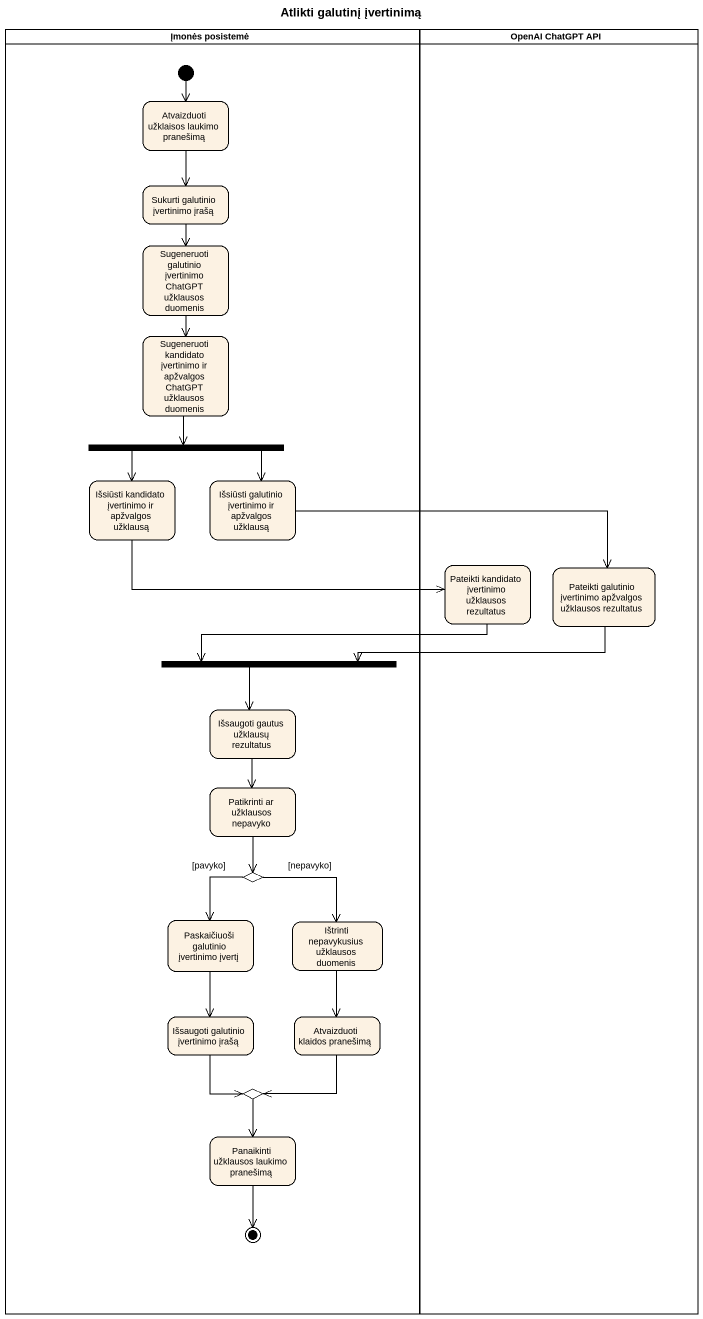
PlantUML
@startuml
title Atlikti galutinį įvertinimą
hide empty description
state "Įmonės posistemė" as Įmonės_posistemė <<partition>> {
  state "Atvaizduoti užklaisos laukimo pranešimą" as Atvaizduoti_užklaisos
  state "Sukurti galutinio įvertinimo įrašą" as Sukurti_galutinio
  state "Sugeneruoti galutinio įvertinimo ChatGPT užklausos duomenis" as Sugeneruoti_galutinio
  state "Sugeneruoti kandidato įvertinimo ir apžvalgos ChatGPT užklausos duomenis" as Sugeneruoti_kandidato
  state fork1 <<fork>>
  state "Išsiūsti kandidato įvertinimo ir apžvalgos užklausą" as Išsiūsti_kandidato
  state "Išsiūsti galutinio įvertinimo ir apžvalgos užklausą" as Išsiūsti_galutinio
  state fork2 <<join>>
  state "Išsaugoti gautus užklausų rezultatus" as Išsaugoti_gautus_užklausų
  state "Patikrinti ar užklausos nepavyko" as Patikrinti_ar_užklausos
  state choice1 <<choice>>
  state "Paskaičiuoši galutinio įvertinimo įvertį" as Paskaičiuoši_galutinio
  state "Ištrinti nepavykusius užklausos duomenis" as Ištrinti_nepavykusius
  state "Išsaugoti galutinio įvertinimo įrašą" as Išsaugoti_galutinio
  state "Atvaizduoti klaidos pranešimą" as Atvaizduoti_klaidos
  state choice2 <<choice>>
  state "Panaikinti užklausos laukimo pranešimą" as Panaikinti_užklausos
  [*] --> Atvaizduoti_užklaisos
  Panaikinti_užklausos --> [*]
}
state "OpenAI ChatGPT API" as OpenAI_ChatGPT_API <<partition>> {
  state "Pateikti kandidato įvertinimo užklausos rezultatus" as Pateikti_kandidato
  state "Pateikti galutinio įvertinimo apžvalgos užklausos rezultatus" as Pateikti_galutinio
}
Atvaizduoti_užklaisos --> Sukurti_galutinio
Sukurti_galutinio --> Sugeneruoti_galutinio
Sugeneruoti_galutinio --> Sugeneruoti_kandidato
Sugeneruoti_kandidato --> fork1
fork1 --> Išsiūsti_kandidato
fork1 --> Išsiūsti_galutinio
Išsiūsti_kandidato -right-> Pateikti_kandidato
Išsiūsti_galutinio -right-> Pateikti_galutinio
Pateikti_kandidato -left-> fork2
Pateikti_galutinio -left-> fork2
fork2 --> Išsaugoti_gautus_užklausų
Išsaugoti_gautus_užklausų --> Patikrinti_ar_užklausos
Patikrinti_ar_užklausos --> choice1
choice1 --> Paskaičiuoši_galutinio : [pavyko]
choice1 --> Ištrinti_nepavykusius : [nepavyko]
Paskaičiuoši_galutinio --> Išsaugoti_galutinio
Ištrinti_nepavykusius --> Atvaizduoti_klaidos
Išsaugoti_galutinio --> choice2
Atvaizduoti_klaidos --> choice2
choice2 --> Panaikinti_užklausos
@enduml
